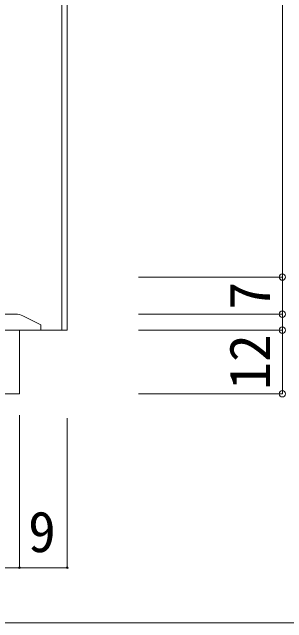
# Model space of a CAD drawing. Units: millimetres on the paper, enlarged 10 times, with parts at other scales. Extents: x -2000 to 2000, y -1385 to 1385.
# Drawn here: x -708 to -535.5, y -67.5 to 316.2 of the extents above; entities that cross this region are included whole.
import ezdxf
from ezdxf.enums import TextEntityAlignment as Align

# ---------------------------------------------------------------- set-up
doc = ezdxf.new("R2010")
doc.units = ezdxf.units.MM
doc.header["$LTSCALE"] = 10
doc.header["$PDMODE"] = 32
doc.header["$PDSIZE"] = 4
for name, color, linetype, lineweight in [('1-0_H-SYM', 7, 'Continuous', 20), ('1-1_0', 7, 'Continuous', 20), ('2-0_18', 7, 'Continuous', 18), ('2-9', 7, 'Continuous', 20)]:
    doc.layers.add(name, color=color, linetype=linetype, lineweight=lineweight)
doc.styles.add('ＭＳ ゴシック', font='')
doc.styles.get('ＭＳ ゴシック').set_extended_font_data('MS Gothic')

msp = doc.modelspace()

# ---------------------------------------------------------------- linework, layer by layer
at = {"layer": '1-0_H-SYM'}
msp.add_lwpolyline([(380, -67.5), (-1950, -67.5), (-1950, 1335)], dxfattribs=at)
msp.add_lwpolyline([(380, -67.5), (-1950, -67.5), (-1950, 1335)], dxfattribs=at)
at = {"layer": '1-1_0'}
msp.add_lwpolyline([(380, -67.5), (-1950, -67.5), (-1950, 1335)], dxfattribs=at)
at = {"layer": '2-0_18', "color": 4, "lineweight": 9}
for p, q in [((-538.3, 149.74), (-538.3, 913.56)), ((-673.44, 60.98), (-673.44, -32.89))]:
    msp.add_line(p, q, dxfattribs=at)
at = {"layer": '2-0_18', "lineweight": 20}
for p, q in [((-676.78, 568.07), (-676.78, 116.41)), ((-673.44, 568.07), (-673.44, 116.41)), ((-703.44, 116.41), (-673.44, 116.41))]:
    msp.add_line(p, q, dxfattribs=at)
at = {"layer": '2-0_18', "color": 4, "lineweight": 9}
for points in [[(-960.11, 63.07), (-960.11, -32.89), (-703.44, -32.89)], [(-703.44, 60.98), (-703.44, -15.91), (-703.44, 63.07)], [(-703.44, 63.07), (-703.44, -32.89), (-673.44, -32.89)]]:
    msp.add_lwpolyline(points, dxfattribs=at)
msp.add_circle((-703.44, -32.89), 0.521, dxfattribs=at)
for start, end in [(0, 180), (180, 0)]:
    msp.add_arc((-673.44, -32.89), 0.521, start, end, dxfattribs=at)
at = {"layer": '2-9', "color": 4, "lineweight": 9}
for p, q in [((-538.3, 149.74), (-628.59, 149.74)), ((-538.3, 149.74), (-538.3, 126.41)), ((-538.3, 126.41), (-628.59, 126.41)), ((-538.3, 126.41), (-538.3, 116.41)), ((-538.3, 116.41), (-628.59, 116.41)), ((-538.3, 116.41), (-538.3, 76.41)), ((-538.3, 76.41), (-628.59, 76.41))]:
    msp.add_line(p, q, dxfattribs=at)
at = {"layer": '2-9'}
for p, q in [((-705.8, 126.41), (-739.28, 126.41)), ((-719.78, 116.41), (-703.44, 116.41)), ((-703.44, 116.41), (-690.11, 116.41)), ((-703.44, 76.41), (-703.44, 116.41)), ((-868.44, 76.41), (-703.44, 76.41)), ((-831.78, 76.41), (-703.44, 76.41))]:
    msp.add_line(p, q, dxfattribs=at)
msp.add_lwpolyline([(-690.11, 116.41), (-690.11, 119.74), (-701.33, 125.35)], dxfattribs=at)
msp.add_arc((-705.8, 116.41), 10, 63.435, 90, dxfattribs=at)
at = {"layer": '2-9', "color": 4}
for p in [(-538.3, 149.74), (-538.3, 126.41), (-538.3, 116.41), (-538.3, 76.41)]:
    msp.add_point(p, dxfattribs=at)

# ---------------------------------------------------------------- texts
at = {"layer": '2-0_18', "style": 'ＭＳ ゴシック'}
msp.add_text('9', height=25.66, dxfattribs=at).set_placement((-698.06, -30.8), align=Align.BOTTOM_LEFT)
at = {"layer": '2-9', "style": 'ＭＳ ゴシック'}
for s, p in [('7', (-538.3, 129.32)), ('12', (-538.3, 78.91))]:
    msp.add_text(s, height=25.66, rotation=90, dxfattribs=at).set_placement(p, align=Align.BOTTOM_LEFT)

doc.saveas('drawing.dxf')
